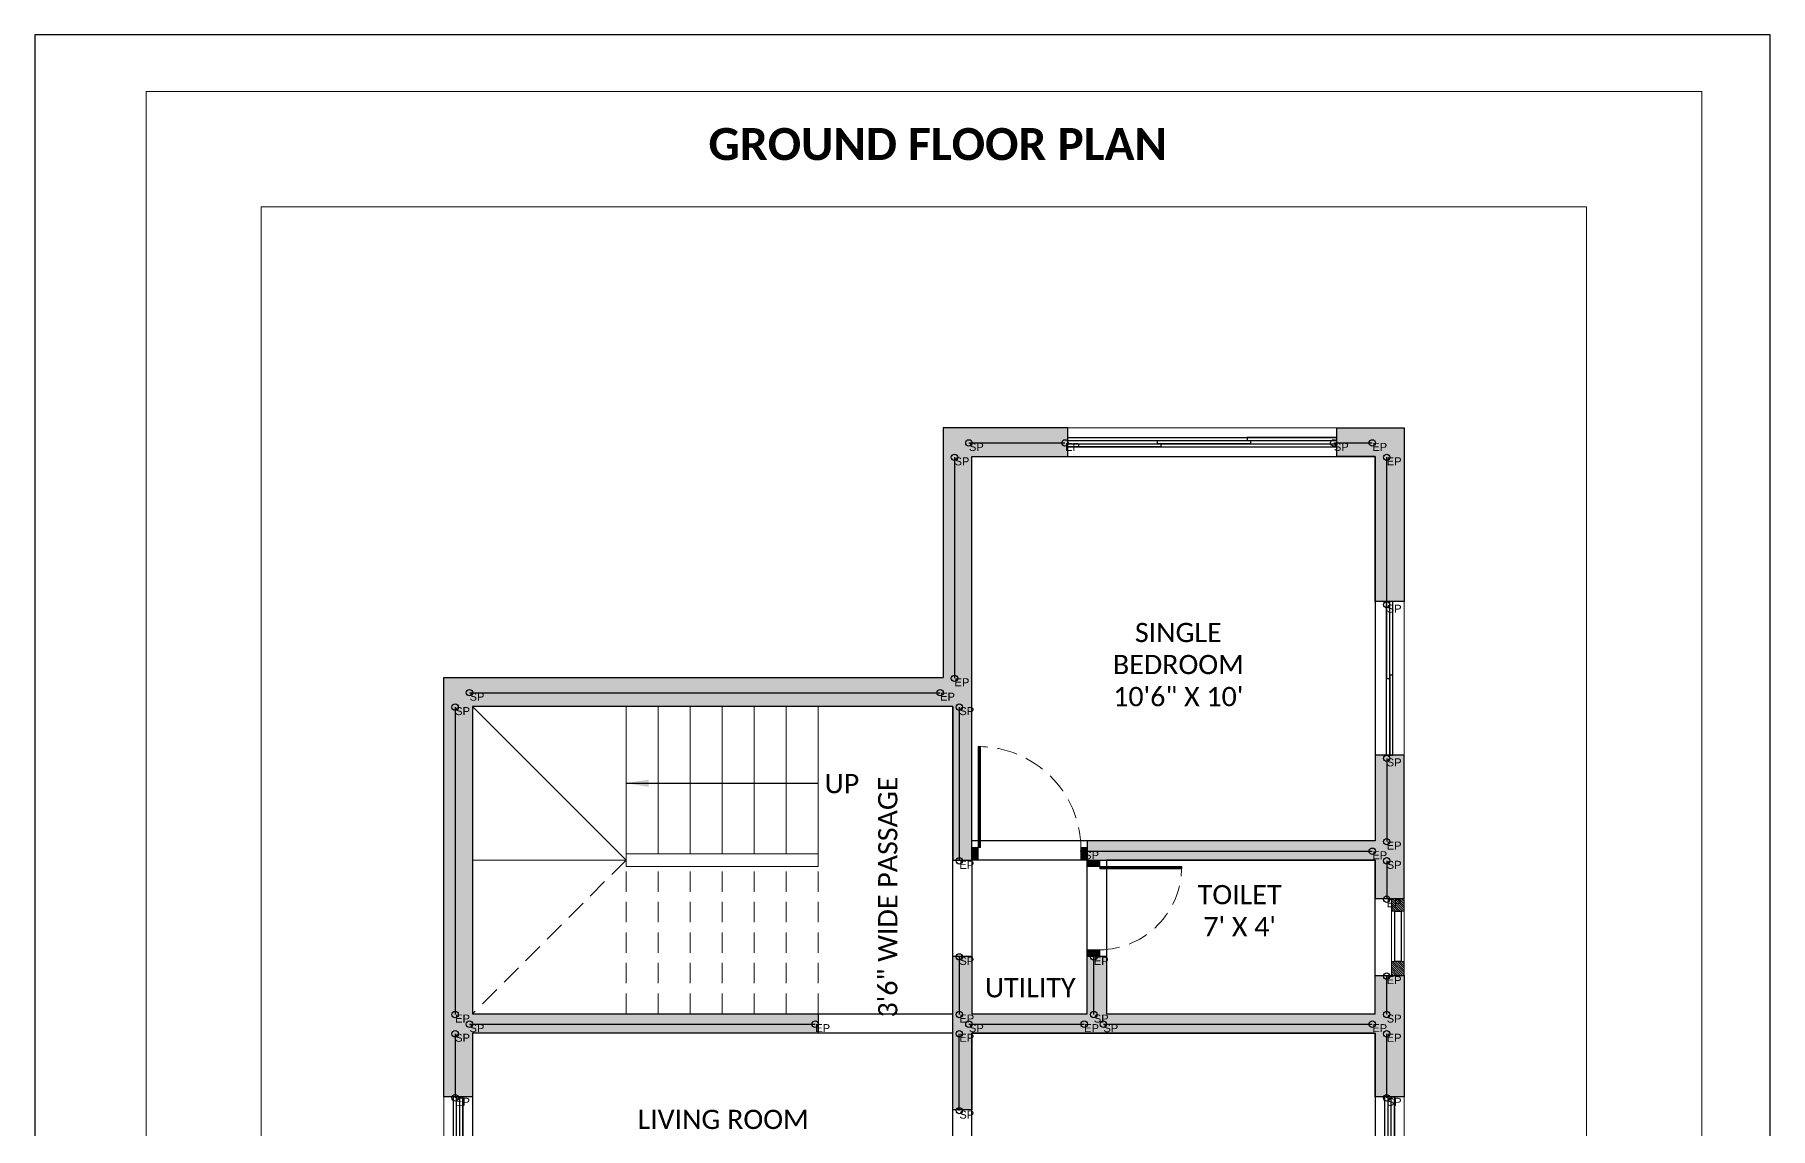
# Model space of a CAD drawing. Header units: inches. Extents: x 208 to 750, y 154 to 849.
# Drawn here: x 208 to 750, y 507 to 849 of the extents above; entities that cross this region are included whole.
import ezdxf

# ---------------------------------------------------------------- set-up
doc = ezdxf.new("R2010")
doc.units = ezdxf.units.IN
doc.linetypes.add('HIDDEN', pattern=[9.525, 6.35, -3.175])
doc.linetypes.add('HIDDEN2', pattern=[0.1875, 0.125, -0.0625])
for name, color, linetype, lineweight in [('A-wall_Partheight', 2, 'Continuous', 20), ('A-window frame', 252, 'Continuous', 25), ('A_Door_flush and sliding door', 38, 'Continuous', 20), ('A_Glaze_window and louvers', 141, 'Continuous', 30), ('A_text', 7, 'Continuous', 25), ('DIM PLAN', 8, 'Continuous', 18), ('H_Hatch', 8, 'Continuous', 9), ('L_vegetation_shrubs and groundcover', 3, 'Continuous', 13)]:
    doc.layers.add(name, color=color, linetype=linetype, lineweight=lineweight)
for name, color, linetype in [('A_hatch wall', 253, 'Continuous'), ('CenterLines', 7, 'Continuous'), ('PP-KITCHEN', 3, 'Continuous'), ('PP-OUTER', 50, 'Continuous'), ('PP-ROOM1', 3, 'Continuous'), ('PP-ROOM2', 3, 'Continuous'), ('PP-ROOM3', 3, 'Continuous'), ('PP-ROOM4', 3, 'Continuous'), ('PP-TOILET', 3, 'Continuous'), ('PP-Wall', 253, 'Continuous')]:
    doc.layers.add(name, color=color, linetype=linetype)
doc.styles.get("Standard").update_dxf_attribs({"font": 'arial.ttf'})
doc.dimstyles.new('ISO-25', dxfattribs={"dimtxt": 2.5, "dimasz": 2.5, "dimexe": 1.25, "dimexo": 0.625, "dimtad": 1, "dimcen": 2.5, "dimadec": 0, "dimazin": 0, "dimtfac": 1, "dimtmove": 0, "dimatfit": 3, "dimarcsym": 0})

# ---------------------------------------------------------------- blocks, each defined once
blk = doc.blocks.new('750 DOOR')
at = {"layer": 'H_Hatch', "linetype": 'Continuous'}
h = blk.add_hatch(dxfattribs=at)
h.set_pattern_fill('ANSI31', color=256)
h.set_pattern_definition([(45, (0, 0), (-0.08838834765, 0.08838834765), [])])
h.paths.add_polyline_path([(26104.12, -601.92), (26104.12, -599.95), (26100.18, -599.95), (26100.18, -601.92)])
h.paths.add_polyline_path([(26104.12, -602.63), (26129.7, -602.63, 0.005495), (26129.71, -602.06), (26129.71, -601.92), (26104.12, -601.92)])
h.paths.add_polyline_path([(26100.18, -627.98), (26100.18, -629.95), (26104.12, -629.95), (26104.12, -627.98)])
at = {"layer": 'A_Door_flush and sliding door', "linetype": 'Continuous'}
for points in [[(26104.12, -601.92), (26100.18, -601.92), (26100.18, -599.95), (26104.12, -599.95), (26104.12, -601.92)], [(26104.12, -629.95), (26100.18, -629.95), (26100.18, -627.98), (26104.12, -627.98), (26104.12, -629.95)]]:
    blk.add_lwpolyline(points, dxfattribs=at)
blk.add_lwpolyline([(26129.71, -601.92), (26104.12, -601.92), (26104.12, -602.63), (26129.71, -602.63)], close=True, dxfattribs=at)
at = {"layer": 'H_Hatch', "linetype": 'HIDDEN2', "ltscale": 50}
blk.add_arc((26103.71, -601.99), 26, 270.8967, 0.1513, dxfattribs=at)
blk = doc.blocks.new('A$C39926DF2')
at = {"layer": 'A_Door_flush and sliding door', "linetype": 'Continuous'}
for p, q in [((0, 34.6), (0, 36.57)), ((0, 36.57), (3.94, 36.57)), ((3.94, 34.6), (0, 34.6)), ((3.94, 36.57), (3.94, 34.6)), ((3.94, 33.89), (3.94, 34.6)), ((3.94, 34.6), (35.43, 34.6)), ((35.43, 33.89), (3.94, 33.89)), ((35.43, 34.6), (35.43, 33.89)), ((0, 0.57), (0, 2.54)), ((0, 2.54), (3.94, 2.54)), ((3.94, 0.57), (0, 0.57)), ((3.94, 2.54), (3.94, 0.57))]:
    blk.add_line(p, q, dxfattribs=at)
at = {"layer": 'H_Hatch', "linetype": 'Continuous'}
for p, q in [((0, 36.46), (1.86, 34.6)), ((0, 36.28), (1.68, 34.6)), ((0, 36.1), (1.5, 34.6)), ((0, 35.92), (1.33, 34.6)), ((0, 35.75), (1.15, 34.6)), ((0, 35.57), (0.97, 34.6)), ((0, 35.39), (0.8, 34.6)), ((0, 35.22), (0.62, 34.6)), ((0, 35.04), (0.44, 34.6)), ((0, 34.86), (0.27, 34.6)), ((0, 34.69), (0.09, 34.6)), ((0.07, 36.57), (2.03, 34.6)), ((0.24, 36.57), (2.21, 34.6)), ((0.42, 36.57), (2.39, 34.6)), ((0.6, 36.57), (2.56, 34.6)), ((0.77, 36.57), (2.74, 34.6)), ((0.95, 36.57), (2.92, 34.6)), ((1.13, 36.57), (3.09, 34.6)), ((1.3, 36.57), (3.27, 34.6)), ((1.48, 36.57), (3.45, 34.6)), ((1.66, 36.57), (3.62, 34.6)), ((1.83, 36.57), (3.8, 34.6)), ((2.01, 36.57), (3.94, 34.64)), ((2.19, 36.57), (3.94, 34.82)), ((2.36, 36.57), (3.94, 34.99)), ((2.54, 36.57), (3.94, 35.17)), ((2.72, 36.57), (3.94, 35.35)), ((2.89, 36.57), (3.94, 35.52)), ((3.07, 36.57), (3.94, 35.7)), ((3.25, 36.57), (3.94, 35.88)), ((3.42, 36.57), (3.94, 36.05)), ((3.6, 36.57), (3.94, 36.23)), ((3.78, 36.57), (3.94, 36.41)), ((3.94, 34.46), (4.51, 33.89)), ((3.94, 34.29), (4.33, 33.89)), ((3.94, 34.11), (4.16, 33.89)), ((3.94, 33.93), (3.98, 33.89)), ((3.98, 34.6), (4.69, 33.89)), ((4.15, 34.6), (4.86, 33.89)), ((4.33, 34.6), (5.04, 33.89)), ((4.51, 34.6), (5.22, 33.89)), ((4.69, 34.6), (5.39, 33.89)), ((4.86, 34.6), (5.57, 33.89)), ((5.04, 34.6), (5.75, 33.89)), ((5.22, 34.6), (5.92, 33.89)), ((5.39, 34.6), (6.1, 33.89)), ((5.57, 34.6), (6.28, 33.89)), ((5.75, 34.6), (6.45, 33.89)), ((5.92, 34.6), (6.63, 33.89)), ((6.1, 34.6), (6.81, 33.89)), ((6.28, 34.6), (6.98, 33.89)), ((6.45, 34.6), (7.16, 33.89)), ((6.63, 34.6), (7.34, 33.89)), ((6.81, 34.6), (7.52, 33.89)), ((6.98, 34.6), (7.69, 33.89)), ((7.16, 34.6), (7.87, 33.89)), ((7.34, 34.6), (8.05, 33.89)), ((7.51, 34.6), (8.22, 33.89)), ((7.69, 34.6), (8.4, 33.89)), ((7.87, 34.6), (8.58, 33.89)), ((8.04, 34.6), (8.75, 33.89)), ((8.22, 34.6), (8.93, 33.89)), ((8.4, 34.6), (9.11, 33.89)), ((8.57, 34.6), (9.28, 33.89)), ((8.75, 34.6), (9.46, 33.89)), ((8.93, 34.6), (9.64, 33.89)), ((9.1, 34.6), (9.81, 33.89)), ((9.28, 34.6), (9.99, 33.89)), ((9.46, 34.6), (10.17, 33.89)), ((9.64, 34.6), (10.34, 33.89)), ((9.81, 34.6), (10.52, 33.89)), ((9.99, 34.6), (10.7, 33.89)), ((10.17, 34.6), (10.87, 33.89)), ((10.34, 34.6), (11.05, 33.89)), ((10.52, 34.6), (11.23, 33.89)), ((10.7, 34.6), (11.4, 33.89)), ((10.87, 34.6), (11.58, 33.89)), ((11.05, 34.6), (11.76, 33.89)), ((11.23, 34.6), (11.93, 33.89)), ((11.4, 34.6), (12.11, 33.89)), ((11.58, 34.6), (12.29, 33.89)), ((11.76, 34.6), (12.47, 33.89)), ((11.93, 34.6), (12.64, 33.89)), ((12.11, 34.6), (12.82, 33.89)), ((12.29, 34.6), (13, 33.89)), ((12.46, 34.6), (13.17, 33.89)), ((12.64, 34.6), (13.35, 33.89)), ((12.82, 34.6), (13.53, 33.89)), ((12.99, 34.6), (13.7, 33.89)), ((13.17, 34.6), (13.88, 33.89)), ((13.35, 34.6), (14.06, 33.89)), ((13.52, 34.6), (14.23, 33.89)), ((13.7, 34.6), (14.41, 33.89)), ((13.88, 34.6), (14.59, 33.89)), ((14.05, 34.6), (14.76, 33.89)), ((14.23, 34.6), (14.94, 33.89)), ((14.41, 34.6), (15.12, 33.89)), ((14.58, 34.6), (15.29, 33.89)), ((14.76, 34.6), (15.47, 33.89)), ((14.94, 34.6), (15.65, 33.89)), ((15.12, 34.6), (15.82, 33.89)), ((15.29, 34.6), (16, 33.89)), ((15.47, 34.6), (16.18, 33.89)), ((15.65, 34.6), (16.35, 33.89)), ((15.82, 34.6), (16.53, 33.89)), ((16, 34.6), (16.71, 33.89)), ((16.18, 34.6), (16.88, 33.89)), ((16.35, 34.6), (17.06, 33.89)), ((16.53, 34.6), (17.24, 33.89)), ((16.71, 34.6), (17.41, 33.89)), ((16.88, 34.6), (17.59, 33.89)), ((17.06, 34.6), (17.77, 33.89)), ((17.24, 34.6), (17.95, 33.89)), ((17.41, 34.6), (18.12, 33.89)), ((17.59, 34.6), (18.3, 33.89)), ((17.77, 34.6), (18.48, 33.89)), ((17.94, 34.6), (18.65, 33.89)), ((18.12, 34.6), (18.83, 33.89)), ((18.3, 34.6), (19.01, 33.89)), ((18.47, 34.6), (19.18, 33.89)), ((18.65, 34.6), (19.36, 33.89)), ((18.83, 34.6), (19.54, 33.89)), ((19, 34.6), (19.71, 33.89)), ((19.18, 34.6), (19.89, 33.89)), ((19.36, 34.6), (20.07, 33.89)), ((19.53, 34.6), (20.24, 33.89)), ((19.71, 34.6), (20.42, 33.89)), ((19.89, 34.6), (20.6, 33.89)), ((20.06, 34.6), (20.77, 33.89)), ((20.24, 34.6), (20.95, 33.89)), ((20.42, 34.6), (21.13, 33.89)), ((20.6, 34.6), (21.3, 33.89)), ((20.77, 34.6), (21.48, 33.89)), ((20.95, 34.6), (21.66, 33.89)), ((21.13, 34.6), (21.83, 33.89)), ((21.3, 34.6), (22.01, 33.89)), ((21.48, 34.6), (22.19, 33.89)), ((21.66, 34.6), (22.36, 33.89)), ((21.83, 34.6), (22.54, 33.89)), ((22.01, 34.6), (22.72, 33.89)), ((22.19, 34.6), (22.89, 33.89)), ((22.36, 34.6), (23.07, 33.89)), ((22.54, 34.6), (23.25, 33.89)), ((22.72, 34.6), (23.43, 33.89)), ((22.89, 34.6), (23.6, 33.89)), ((23.07, 34.6), (23.78, 33.89)), ((23.25, 34.6), (23.96, 33.89)), ((23.42, 34.6), (24.13, 33.89)), ((23.6, 34.6), (24.31, 33.89)), ((23.78, 34.6), (24.49, 33.89)), ((23.95, 34.6), (24.66, 33.89)), ((24.13, 34.6), (24.84, 33.89)), ((24.31, 34.6), (25.02, 33.89)), ((24.48, 34.6), (25.19, 33.89)), ((24.66, 34.6), (25.37, 33.89)), ((24.84, 34.6), (25.55, 33.89)), ((25.01, 34.6), (25.72, 33.89)), ((25.19, 34.6), (25.9, 33.89)), ((25.37, 34.6), (26.08, 33.89)), ((25.54, 34.6), (26.25, 33.89)), ((25.72, 34.6), (26.43, 33.89)), ((25.9, 34.6), (26.61, 33.89)), ((26.08, 34.6), (26.78, 33.89)), ((26.25, 34.6), (26.96, 33.89)), ((26.43, 34.6), (27.14, 33.89)), ((26.61, 34.6), (27.31, 33.89)), ((26.78, 34.6), (27.49, 33.89)), ((26.96, 34.6), (27.67, 33.89)), ((27.14, 34.6), (27.84, 33.89)), ((27.31, 34.6), (28.02, 33.89)), ((27.49, 34.6), (28.2, 33.89)), ((27.67, 34.6), (28.37, 33.89)), ((27.84, 34.6), (28.55, 33.89)), ((28.02, 34.6), (28.73, 33.89)), ((28.2, 34.6), (28.91, 33.89)), ((28.37, 34.6), (29.08, 33.89)), ((28.55, 34.6), (29.26, 33.89)), ((28.73, 34.6), (29.44, 33.89)), ((28.9, 34.6), (29.61, 33.89)), ((29.08, 34.6), (29.79, 33.89)), ((29.26, 34.6), (29.97, 33.89)), ((29.43, 34.6), (30.14, 33.89)), ((29.61, 34.6), (30.32, 33.89)), ((29.79, 34.6), (30.5, 33.89)), ((29.96, 34.6), (30.67, 33.89)), ((30.14, 34.6), (30.85, 33.89)), ((30.32, 34.6), (31.03, 33.89)), ((30.49, 34.6), (31.2, 33.89)), ((30.67, 34.6), (31.38, 33.89)), ((30.85, 34.6), (31.56, 33.89)), ((31.03, 34.6), (31.73, 33.89)), ((31.2, 34.6), (31.91, 33.89)), ((31.38, 34.6), (32.09, 33.89)), ((31.56, 34.6), (32.26, 33.89)), ((31.73, 34.6), (32.44, 33.89)), ((31.91, 34.6), (32.62, 33.89)), ((32.09, 34.6), (32.79, 33.89)), ((32.26, 34.6), (32.97, 33.89)), ((32.44, 34.6), (33.15, 33.89)), ((32.62, 34.6), (33.32, 33.89)), ((32.79, 34.6), (33.5, 33.89)), ((32.97, 34.6), (33.68, 33.89)), ((33.15, 34.6), (33.86, 33.89)), ((33.32, 34.6), (34.03, 33.89)), ((33.5, 34.6), (34.21, 33.89)), ((33.68, 34.6), (34.39, 33.89)), ((33.85, 34.6), (34.56, 33.89)), ((34.03, 34.6), (34.74, 33.89)), ((34.21, 34.6), (34.92, 33.89)), ((34.38, 34.6), (35.09, 33.89)), ((34.56, 34.6), (35.27, 33.89)), ((34.74, 34.6), (35.43, 33.91)), ((34.91, 34.6), (35.44, 34.08)), ((35.09, 34.6), (35.45, 34.24)), ((35.27, 34.6), (35.44, 34.43)), ((0, 2.51), (1.95, 0.57)), ((0, 2.34), (1.77, 0.57)), ((0, 2.16), (1.59, 0.57)), ((0, 1.98), (1.42, 0.57)), ((0, 1.81), (1.24, 0.57)), ((0, 1.63), (1.06, 0.57)), ((0, 1.45), (0.89, 0.57)), ((0, 1.28), (0.71, 0.57)), ((0, 1.1), (0.53, 0.57)), ((0, 0.92), (0.36, 0.57)), ((0, 0.75), (0.18, 0.57)), ((0, 0.57), (0, 0.57)), ((0.16, 2.54), (2.12, 0.57)), ((0.33, 2.54), (2.3, 0.57)), ((0.51, 2.54), (2.48, 0.57)), ((0.69, 2.54), (2.65, 0.57)), ((0.86, 2.54), (2.83, 0.57)), ((1.04, 2.54), (3.01, 0.57)), ((1.22, 2.54), (3.18, 0.57)), ((1.39, 2.54), (3.36, 0.57)), ((1.57, 2.54), (3.54, 0.57)), ((1.75, 2.54), (3.72, 0.57)), ((1.92, 2.54), (3.89, 0.57)), ((2.1, 2.54), (3.94, 0.7)), ((2.28, 2.54), (3.94, 0.88)), ((2.45, 2.54), (3.94, 1.05)), ((2.63, 2.54), (3.94, 1.23)), ((2.81, 2.54), (3.94, 1.41)), ((2.98, 2.54), (3.94, 1.58)), ((3.16, 2.54), (3.94, 1.76)), ((3.34, 2.54), (3.94, 1.94)), ((3.51, 2.54), (3.94, 2.11)), ((3.69, 2.54), (3.94, 2.29)), ((3.87, 2.54), (3.94, 2.47))]:
    blk.add_line(p, q, dxfattribs=at)
at = {"layer": 'H_Hatch', "linetype": 'HIDDEN2', "ltscale": 50}
blk.add_arc((3.45, 34.52), 31.98, 270.8745, 0.1476, dxfattribs=at)
blk = doc.blocks.new('A$C4C475DD6')
at = {"layer": 'A-wall_Partheight', "linetype": 'Continuous'}
blk.add_lwpolyline([(0, 9), (48, 9), (48, 0), (0, 0)], close=True, dxfattribs=at)
at = {"layer": 'A-window frame', "ltscale": 10}
for p, q in [((48, 5.5), (0, 5.5)), ((48, 4.5), (0, 4.5)), ((48, 3.5), (0, 3.5))]:
    blk.add_line(p, q, dxfattribs=at)
at = {"layer": 'A_Glaze_window and louvers', "ltscale": 10}
for points in [[(0, 5.5), (24, 5.5), (24, 4.5), (0, 4.5)], [(23, 4.5), (48, 4.5), (48, 3.5), (23, 3.5)]]:
    blk.add_lwpolyline(points, close=True, dxfattribs=at)
blk = doc.blocks.new('A$C41C6701B')
at = {"layer": 'A-wall_Partheight', "linetype": 'Continuous'}
blk.add_lwpolyline([(9, 84), (9, 0), (0, 0), (0, 84)], close=True, dxfattribs=at)
at = {"layer": 'A-window frame', "linetype": 'Continuous'}
for p, q in [((3, 0), (3, 84)), ((4, 0), (4, 84)), ((5, 0), (5, 84)), ((6, 0), (6, 84))]:
    blk.add_line(p, q, dxfattribs=at)
at = {"layer": 'A_Glaze_window and louvers', "ltscale": 10}
for points in [[(5, 84), (6, 84), (6, 56), (5, 56)], [(5, 57), (4, 57), (4, 28), (5, 28)], [(4, 29), (3, 29), (3, 0), (4, 0)]]:
    blk.add_lwpolyline(points, close=True, dxfattribs=at)
blk = doc.blocks.new('A$C48944FFE')
at = {"layer": 'H_Hatch', "linetype": 'Continuous', "lineweight": 0, "ltscale": 0.13}
h = blk.add_hatch(dxfattribs=at)
h.set_pattern_fill('ANSI31', color=256, scale=100, angle=90, style=0)
h.set_pattern_definition([(45, (-20503.71083, -7094.74785), (0.345930612, -0.345930612), [])])
h.paths.add_polyline_path([(0, 20.09), (0.01, 24), (3.93, 24), (3.93, 20.09)])
h = blk.add_hatch(dxfattribs=at)
h.set_pattern_fill('ANSI31', color=256, scale=100, angle=90, style=0)
h.set_pattern_definition([(45, (-20503.71083, -7085.79786), (0.345930612, -0.345930612), [])])
h.paths.add_polyline_path([(0, 4.33), (0.01, 0), (3.93, 0), (3.93, 4.33)])
at = {"layer": 'A-wall_Partheight', "linetype": 'Continuous'}
blk.add_lwpolyline([(3.94, 24), (0.01, 24), (0.01, 0), (3.94, 0)], close=True, dxfattribs=at)
at = {"layer": 'A-wall_Partheight'}
for points in [[(0.01, 24), (0.01, 0), (9.01, 0), (9.01, 24)], [(0.01, 20.09), (0.01, 4.33), (3.92, 4.33), (3.92, 20.09)]]:
    blk.add_lwpolyline(points, close=True, dxfattribs=at)
at = {"layer": 'A-window frame', "linetype": 'Continuous', "lineweight": 20, "ltscale": 0.13}
blk.add_lwpolyline([(3.93, 20.09), (3.93, 24), (0.01, 24), (0, 20.09)], close=True, dxfattribs=at)
at = {"layer": 'A-window frame', "linetype": 'Continuous', "lineweight": 18, "ltscale": 0.13}
blk.add_lwpolyline([(3.93, 0), (3.93, 4.33), (0, 4.33), (0.01, 0)], close=True, dxfattribs=at)
at = {"layer": 'A-window frame', "linetype": 'Continuous', "lineweight": 18}
blk.add_lwpolyline([(3.92, 4.33), (0, 4.33), (0.01, 0), (3.93, 0)], close=True, dxfattribs=at)
at = {"layer": 'A_Glaze_window and louvers', "linetype": 'Continuous', "ltscale": 0.13}
blk.add_lwpolyline([(2.95, 4.33), (2.95, 20.09), (0.98, 20.09), (0.98, 4.33)], close=True, dxfattribs=at)

msp = doc.modelspace()

# ---------------------------------------------------------------- hatches: boundary and pattern name
at = {"layer": 'A_hatch wall'}
h = msp.add_hatch(color=250, dxfattribs=at)
h.dxf.hatch_style = 1
h.paths.add_polyline_path([(500.95, 717.23), (530.95, 717.23), (530.95, 726.23), (491.95, 726.23), (491.95, 648.23), (443.95, 648.23), (335.95, 648.23), (335.95, 517.28), (344.95, 517.28), (344.95, 537.23), (452.95, 537.23), (452.95, 543.23), (344.95, 543.23), (344.95, 639.23), (443.95, 639.23), (494.95, 639.23), (494.95, 591.23), (500.95, 591.23)])
h.paths.add_polyline_path([(635.95, 726.23), (614.95, 726.23), (614.95, 717.23), (626.95, 717.23), (626.95, 671.96), (635.95, 671.96)])
h.paths.add_polyline_path([(635.95, 623.96), (626.95, 623.96), (626.95, 597.23), (536.95, 597.23), (536.95, 591.23), (626.95, 591.23), (626.95, 579.23), (635.95, 579.23)])
h.paths.add_polyline_path([(635.95, 555.23), (626.95, 555.23), (626.95, 543.23), (542.95, 543.23), (542.95, 561.23), (536.95, 561.23), (536.95, 543.23), (500.95, 543.23), (500.95, 561.23), (494.95, 561.23), (494.95, 537.23), (494.95, 513.23), (500.95, 513.23), (500.95, 537.23), (626.95, 537.23), (626.95, 517.28), (635.95, 517.28)])
h.paths.add_polyline_path([(635.95, 433.28), (626.95, 433.28), (626.95, 411.23), (596.95, 411.23), (567.04, 411.3), (567.04, 402.23), (596.95, 402.23), (635.95, 402.23)])
h.paths.add_polyline_path([(344.95, 433.28), (335.95, 433.28), (335.95, 402.23), (351.04, 402.23), (351.04, 411.23), (344.95, 411.23)])
h.paths.add_polyline_path([(519.04, 411.23), (494.95, 411.23), (494.95, 411.23), (494.95, 402.23), (500.95, 402.23), (519.04, 402.23)])
h.paths.add_polyline_path([(446.95, 411.23), (435.04, 411.23), (435.04, 402.23), (446.95, 402.23)])

# ---------------------------------------------------------------- linework, layer by layer
at = {"layer": 'A-wall_Partheight', "ltscale": 10}
for p, q in [((402.95, 593.23), (402.95, 639.23)), ((412.95, 593.23), (412.95, 639.23)), ((422.95, 593.23), (422.95, 639.23)), ((432.95, 593.23), (432.95, 639.23)), ((442.95, 593.23), (442.95, 639.23)), ((452.95, 593.23), (452.95, 639.23)), ((452.95, 589.23), (452.95, 593.23))]:
    msp.add_line(p, q, dxfattribs=at)
for points in [[(392.95, 591.23), (344.95, 639.23)], [(392.95, 639.23), (392.95, 589.23)], [(392.95, 591.23), (344.95, 591.23)], [(452.95, 593.23), (392.95, 593.23)], [(452.95, 589.23), (392.95, 589.23)]]:
    msp.add_lwpolyline(points, dxfattribs=at)
at = {"layer": 'CenterLines'}
for p, q in [((500, 721.5), (530, 721.5)), ((614, 721.5), (626, 721.5)), ((495.5, 717), (495.5, 648)), ((630.5, 671), (630.5, 717)), ((344, 643.5), (491, 643.5)), ((339.5, 639), (339.5, 543)), ((497, 639), (497, 591)), ((630.5, 623), (630.5, 597)), ((536, 594), (626, 594)), ((630.5, 591), (630.5, 579)), ((497, 561), (497, 543)), ((539, 543), (539, 561)), ((630.5, 543), (630.5, 555)), ((339.5, 537), (339.5, 517)), ((344, 540), (452, 540)), ((497, 513), (497, 537)), ((500, 540), (536, 540)), ((542, 540), (626, 540)), ((630.5, 517), (630.5, 537))]:
    msp.add_line(p, q, dxfattribs=at)
at = {"layer": 'debug', "color": 2}
for centre in [(500, 721.5), (530, 721.5), (614, 721.5), (626, 721.5), (495.5, 717), (630.5, 717), (630.5, 671), (495.5, 648), (339.5, 639), (344, 643.5), (491, 643.5), (497, 639), (630.5, 623), (630.5, 597), (497, 591), (536, 594), (626, 594), (630.5, 591), (630.5, 579), (497, 561), (539, 561), (630.5, 555), (339.5, 543), (497, 543), (539, 543), (630.5, 543), (339.5, 537), (344, 540), (452, 540), (497, 537), (500, 540), (536, 540), (542, 540), (626, 540), (630.5, 537), (339.5, 517), (630.5, 517), (497, 513)]:
    msp.add_circle(centre, 1, dxfattribs=at)
at = {"layer": 'DIM PLAN'}
msp.add_lwpolyline([(526.65, 227.23), (692.95, 227.23), (692.95, 795.23), (278.95, 795.23), (278.95, 227.23), (446.65, 227.23)], dxfattribs=at)
at = {"layer": 'H_Hatch', "linetype": 'HIDDEN'}
for p, q in [((392.95, 543.23), (392.95, 589.23)), ((402.95, 543.23), (402.95, 589.23)), ((412.95, 543.23), (412.95, 589.23)), ((422.95, 543.23), (422.95, 589.23)), ((432.95, 543.23), (432.95, 589.23)), ((442.95, 543.23), (442.95, 589.23)), ((452.95, 543.23), (452.95, 589.23))]:
    msp.add_line(p, q, dxfattribs=at)
msp.add_lwpolyline([(392.95, 591.23), (344.95, 543.23)], dxfattribs=at)
at = {"layer": 'L_vegetation_shrubs and groundcover', "ltscale": 10}
msp.add_lwpolyline([(242.95, 174.23), (728.95, 174.23), (728.95, 831.23), (242.95, 831.23)], close=True, dxfattribs=at)
at = {"layer": 'PP-KITCHEN'}
msp.add_lwpolyline([(626.95, 411.23), (500.95, 411.23), (500.95, 537.23), (626.95, 537.23)], close=True, dxfattribs=at)
at = {"layer": 'PP-OUTER'}
msp.add_lwpolyline([(750.33, 848.97), (208.18, 848.97), (208.18, 153.86), (750.33, 153.86)], close=True, dxfattribs=at)
at = {"layer": 'PP-ROOM1'}
msp.add_lwpolyline([(626.95, 597.23), (500.95, 597.23), (500.95, 717.23), (626.95, 717.23)], close=True, dxfattribs=at)
at = {"layer": 'PP-ROOM2'}
msp.add_lwpolyline([(344.95, 543.23), (494.95, 543.23), (494.95, 639.23), (344.95, 639.23)], close=True, dxfattribs=at)
at = {"layer": 'PP-ROOM3'}
msp.add_lwpolyline([(500.95, 543.23), (536.95, 543.23), (536.95, 591.23), (500.95, 591.23)], close=True, dxfattribs=at)
at = {"layer": 'PP-ROOM4'}
msp.add_lwpolyline([(344.95, 411.23), (494.95, 411.23), (494.95, 537.23), (344.95, 537.23)], close=True, dxfattribs=at)
at = {"layer": 'PP-TOILET'}
msp.add_lwpolyline([(542.95, 543.23), (626.95, 543.23), (626.95, 591.23), (542.95, 591.23)], close=True, dxfattribs=at)
at = {"layer": 'PP-Wall', "ltscale": 10}
for p, q in [((491.95, 726.23), (491.95, 648.23)), ((530.95, 726.23), (491.95, 726.23)), ((530.95, 717.23), (530.95, 726.23)), ((614.95, 717.23), (614.95, 726.23)), ((614.95, 726.23), (635.95, 726.23)), ((635.95, 726.23), (635.95, 671.96)), ((500.95, 591.23), (500.95, 717.23)), ((500.95, 717.23), (530.95, 717.23)), ((626.95, 717.23), (614.95, 717.23)), ((626.95, 671.96), (626.95, 717.23)), ((635.95, 671.96), (626.95, 671.96)), ((335.95, 517.28), (335.95, 648.23)), ((335.95, 648.23), (491.95, 648.23)), ((494.95, 639.23), (344.95, 639.23)), ((344.95, 639.23), (344.95, 543.23)), ((494.95, 639.23), (494.95, 591.23)), ((635.95, 623.96), (626.95, 623.96)), ((626.95, 623.96), (626.95, 597.23)), ((635.95, 579.23), (635.95, 623.96)), ((626.95, 597.23), (536.95, 597.23)), ((536.95, 597.23), (536.95, 591.23)), ((494.95, 591.23), (500.95, 591.23)), ((536.95, 591.23), (626.95, 591.23)), ((626.95, 591.23), (626.95, 579.23)), ((626.95, 579.23), (635.95, 579.23)), ((494.95, 537.23), (494.95, 561.23)), ((494.95, 561.23), (500.95, 561.23)), ((500.95, 561.23), (500.95, 543.23)), ((536.95, 543.23), (536.95, 561.23)), ((536.95, 561.23), (542.95, 561.23)), ((542.95, 561.23), (542.95, 543.23)), ((626.95, 543.23), (626.95, 555.23)), ((626.95, 555.23), (635.95, 555.23)), ((635.95, 555.23), (635.95, 517.28)), ((344.95, 543.23), (452.95, 543.23)), ((452.95, 543.23), (452.95, 537.23)), ((500.95, 543.23), (536.95, 543.23)), ((542.95, 543.23), (626.95, 543.23)), ((344.95, 537.23), (344.95, 517.28)), ((452.95, 537.23), (344.95, 537.23)), ((494.95, 513.23), (494.95, 537.23)), ((626.95, 537.23), (500.95, 537.23)), ((500.95, 537.23), (500.95, 513.23)), ((626.95, 517.28), (626.95, 537.23)), ((344.95, 517.28), (335.95, 517.28)), ((635.95, 517.28), (626.95, 517.28)), ((500.95, 513.23), (494.95, 513.23))]:
    msp.add_line(p, q, dxfattribs=at)

# ---------------------------------------------------------------- block references
at = {"layer": 'A_Door_flush and sliding door', "ltscale": 10, "rotation": 90.00000000000006}
msp.add_blockref('A$C39926DF2', (537.52, 591.23), dxfattribs=at)
at = {"layer": 'A_Door_flush and sliding door'}
msp.add_blockref('750 DOOR', (-25563.23, 1191.18), dxfattribs=at)
at = {"layer": 'A_Glaze_window and louvers', "linetype": 'Continuous', "xscale": -1}
for name, p, rotation in [('A$C41C6701B', (530.95, 717.23), 270.0000000000926), ('A$C4C475DD6', (635.95, 671.96), 89.99999999999991)]:
    msp.add_blockref(name, p, dxfattribs=dict(at, rotation=rotation))
at = {"layer": 'A_Glaze_window and louvers', "xscale": -1}
msp.add_blockref('A$C48944FFE', (635.96, 555.23), dxfattribs=at)
at = {"layer": 'A_Glaze_window and louvers', "linetype": 'Continuous'}
for p in [(335.95, 433.28), (626.95, 433.28)]:
    msp.add_blockref('A$C41C6701B', p, dxfattribs=at)

# ---------------------------------------------------------------- texts
at = {"layer": 'A_text', "linetype": 'Continuous'}
for s, width, heights, insert, char_height, attachment_point in [('{\\fCalibri|b1|i0|c0|p34;GROUND FLOOR PLAN }', 361.3909, [0], (561.88, 819.83), 10, 3), ('\\pxqc;{\\fCalibri|b0|i0|c0|p34;SINGLE\\PBEDROOM\\P10\'6" X 10\'}', 70.264, [0], (530.28, 665.3), 6, 1), ('\\pxqc;{\\fCalibri|b0|i0|c0|p34;UP}', 32.8255, [6.21], (443.91, 618.12), 6, 1), ("\\pxqc;{\\fCalibri|b0|i0|c0|p34;TOILET\\P7' X 4'}", 32.8255, [0], (568.16, 583.44), 6, 1), ('\\pxqc;{\\fCalibri|b0|i0|c0|p34;UTILITY}', 32.8255, [0], (502.74, 554.37), 6, 1), ("\\pxqc;{\\fCalibri|b0|i0|c0|p34;LIVING ROOM\\P12'6'' X 10'6''}", 67.7141, [0], (389.35, 513.26), 6, 1)]:
    msp.add_mtext_dynamic_manual_height_columns(s, width=width, gutter_width=1, heights=heights, dxfattribs=dict(at, insert=insert, char_height=char_height, attachment_point=attachment_point))
at = {"layer": 'A_text', "linetype": 'Continuous', "insert": (471.65, 542.08), "char_height": 6, "attachment_point": 1, "rotation": 90}
msp.add_mtext_dynamic_manual_height_columns('{\\fCalibri|b0|i0|c0|p34;3\'6" WIDE PASSAGE}', width=114.8261, gutter_width=1, heights=[0], dxfattribs=at)
at = {"layer": 'debug', "char_height": 2.5, "attachment_point": 1}
for s, insert in [('SP', (500, 721.5)), ('EP', (530, 721.5)), ('SP', (614, 721.5)), ('EP', (626, 721.5)), ('SP', (495.5, 717)), ('EP', (630.5, 717)), ('SP', (630.5, 671)), ('EP', (495.5, 648)), ('SP', (344, 643.5)), ('EP', (491, 643.5)), ('SP', (339.5, 639)), ('SP', (497, 639)), ('SP', (630.5, 623)), ('EP', (630.5, 597)), ('EP', (497, 591)), ('SP', (536, 594)), ('EP', (626, 594)), ('SP', (630.5, 591)), ('EP', (630.5, 579)), ('SP', (497, 561)), ('EP', (539, 561)), ('EP', (630.5, 555)), ('EP', (339.5, 543)), ('EP', (497, 543)), ('SP', (539, 543)), ('SP', (630.5, 543)), ('SP', (339.5, 537)), ('SP', (344, 540)), ('EP', (452, 540)), ('EP', (497, 537)), ('SP', (500, 540)), ('EP', (536, 540)), ('SP', (542, 540)), ('EP', (626, 540)), ('EP', (630.5, 537)), ('EP', (339.5, 517)), ('SP', (630.5, 517)), ('SP', (497, 513))]:
    msp.add_mtext(s, dxfattribs=dict(at, insert=insert))

# ---------------------------------------------------------------- leaders
at = {"layer": 'A-wall_Partheight'}
msp.add_leader([(392.95, 615.23), (452.95, 615.23)], dimstyle='ISO-25', override={"dimasz": 7, "dimtad": 0}, dxfattribs=at)

doc.saveas('drawing.dxf')
